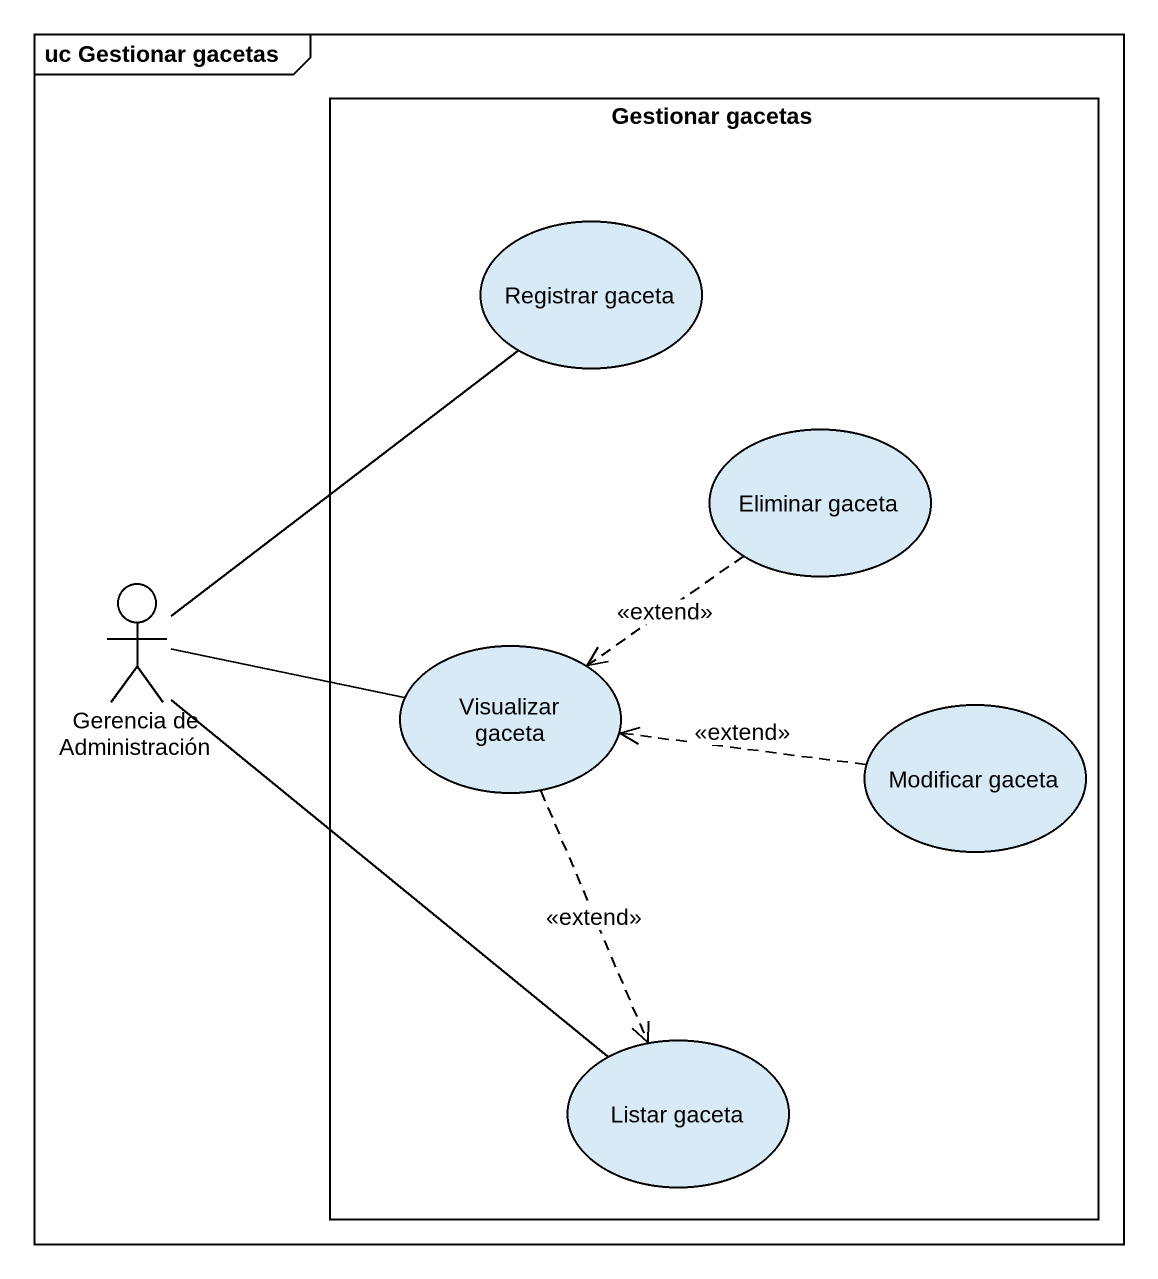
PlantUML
@startuml
mainframe uc Gestionar gacetas
rectangle "Gestionar gacetas" as Gestionar_gacetas {
  usecase "Registrar gaceta" as Registrar_gaceta
  usecase "Eliminar gaceta" as Eliminar_gaceta
  usecase "Visualizar gaceta" as Visualizar_gaceta
  usecase "Modificar gaceta" as Modificar_gaceta
  usecase "Listar gaceta" as Listar_gaceta
}
actor "Gerencia de Administración" as Gerencia_de_Administración
Eliminar_gaceta ..> Visualizar_gaceta : <<extend>>
Gerencia_de_Administración -up- Registrar_gaceta
Gerencia_de_Administración -right- Visualizar_gaceta
Gerencia_de_Administración -- Listar_gaceta
Visualizar_gaceta ..> Listar_gaceta : <<extend>>
Modificar_gaceta .left.> Visualizar_gaceta : <<extend>>
@enduml
